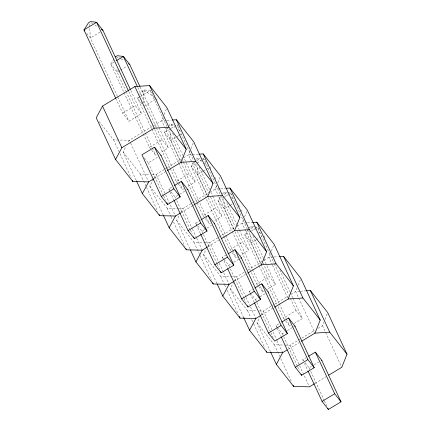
<?xml version="1.0" encoding="UTF-8"?>
<svg xmlns="http://www.w3.org/2000/svg" width="431" height="431" viewBox="0 0 431 431"><rect width="100%" height="100%" fill="white"/><g stroke="black" fill="none" stroke-linecap="round" stroke-linejoin="round"><path stroke-width="0.32" stroke-dasharray="2.15 1.62" d="M163.166 116.973L161.673 120.707L129.322 140.247L128.066 142.591M164.163 114.479L166.404 108.881M189.969 151.13L188.471 154.864L183.935 157.606M190.965 148.641L193.201 143.038M216.518 185.906L215.274 189.02L210.732 191.763M217.763 182.798L220.004 177.195M243.563 219.444L242.071 223.177L237.529 225.919M244.56 216.955L246.801 211.352M270.361 253.6L268.869 257.334L263.761 260.416M271.358 251.111L273.599 245.508M297.164 287.757L295.666 291.491L291.13 294.233M298.16 285.268L300.396 279.665M317.927 328.39L322.469 325.647L323.961 321.914M324.958 319.425L327.199 313.822M136.201 180.33L123.04 151.971L125.863 146.696M163.279 215.091L149.837 186.127L152.978 180.266M154.233 177.922L156.119 174.404L164.631 169.264M189.802 248.644L176.635 220.284L179.463 215.01M181.036 212.079L182.916 208.561L192 203.076M216.879 283.404L203.432 254.441L206.26 249.166M207.834 246.236L209.719 242.718L218.797 237.233M243.677 317.561L230.235 288.598L234.001 281.567M234.319 280.98L236.517 276.874L244.463 272.074M270.474 351.718L257.032 322.754L259.861 317.48M261.116 315.136L263.314 311.031L274.1 304.518M113.956 59.085L110.778 64.057L123.756 92.019M138.281 97.11L137.575 98.214L151.685 128.605M139.698 94.901L142.165 91.033L144.099 89.864L150.182 90.602L152.552 93.629M167.201 127.953L164.373 132.371L178.482 162.762M193.998 162.11L191.175 166.528L223.339 235.816M220.446 196.816L217.973 200.684L232.077 231.075M247.599 230.423L244.77 234.841L258.88 265.232M100.051 32.088L90.311 37.971L86.75 33.429M116.338 58.11L118.272 56.946L120.454 58.384M114.215 61.983L110.778 64.057L117.108 72.128L125.852 90.968M119.974 70.398L117.108 72.128L116.887 68.125M120.545 70.048L126.849 66.245M143.722 102.944L143.14 92.266L145.069 91.103L155.424 97.95M139.87 96.83L137.575 98.214L142.322 104.264M140.441 96.485L150.182 90.602L166.829 126.461M122.63 113.17L135.237 105.557L141.567 113.628L128.961 121.24L122.63 113.17L116.144 99.189M143.906 106.285L155.365 99.362M173.332 124.317L170.897 124.02L168.968 125.189L169.938 126.423L171.872 125.259L175.137 127.42M170.676 128.567L164.373 132.371L170.703 140.441L180.578 161.711M171.252 128.217L175.832 125.448M143.221 133.955L149.428 147.327L162.034 139.714L168.365 147.785L160.343 152.628M178.725 135.598L170.703 140.441L170.159 130.431M179.301 135.248L182.162 133.518M149.428 147.327L155.758 155.397L156.906 154.702M144.331 157.832L148.286 162.875L158.026 156.992M165.202 168.92L166.905 167.891M167.47 167.546L181.661 158.974M154.325 178.456L166.808 170.913M195.766 159.346L197.7 158.177L200.129 158.473M196.735 160.58L198.669 159.416L201.39 161.216M202.058 159.955L191.175 166.528L197.506 174.598L207.095 195.265M202.635 159.605L203.777 158.915L205.754 161.436M170.304 168.72L176.231 181.483L188.832 173.871L195.162 181.941L187.14 186.785M169.873 191.375L168.758 188.961L172.766 186.542M202.662 171.484L197.506 174.598L196.956 164.588M203.233 171.134L205.528 169.755M206.099 169.405L208.388 168.02M178.208 184.005L182.561 189.554L183.703 188.859M171.129 191.989L175.088 197.032L179.097 194.607M179.668 194.262L185.971 190.454M186.548 190.109L187.69 189.419M192.565 202.732L207.893 193.476M181.122 212.612L191.908 206.099M192.474 205.754L194.176 204.725M227.536 192.705L224.497 192.334L222.563 193.503L223.533 194.742L225.467 193.573L228.193 195.372M224.276 196.881L217.973 200.684L224.303 208.755L233.893 229.421M224.847 196.531L229.432 193.761M197.102 202.877L203.028 215.64L215.629 208.028L221.965 216.098L213.943 220.941M200.318 233.376L195.555 223.118L200.711 220.004M229.459 205.641L224.303 208.755L223.754 198.745M230.03 205.296L232.325 203.911M232.896 203.561L235.191 202.177M205.398 218.668L209.358 223.711L210.506 223.016M195.555 223.118L201.886 231.188L204.752 229.459M207.042 228.074L211.626 225.305M219.368 236.888L234.69 227.633M207.92 246.769L218.706 240.256M254.333 226.862L251.295 226.49L249.36 227.66L250.336 228.899L252.264 227.73L255.535 229.89M251.074 231.038L244.77 234.841L251.101 242.912L260.696 263.578M251.645 230.687L257.377 227.229L258.961 229.244M223.619 236.425L229.825 249.797L242.432 242.184L248.762 250.255L240.169 255.443M222.913 258.481L222.353 257.275L225.79 255.2M255.685 240.142L251.101 242.912L250.589 233.57M256.256 239.798L259.123 238.068M259.694 237.718L262.56 235.989M232.201 252.825L236.156 257.867L237.874 256.828M223.937 259.295L228.683 265.345L230.973 263.961M233.839 262.231L239.571 258.767M240.142 258.422L241.29 257.733M247.868 270.016L263.196 260.76M234.152 281.265L245.503 274.412M232.363 231.684L256.623 283.954L269.23 276.341L275.56 284.412L267.538 289.255M254.193 302.293L249.15 291.431L252.588 289.357M258.6 286.475L262.953 292.024L264.101 291.329M250.341 292.945L255.481 299.502L259.494 297.078M260.065 296.733L265.221 293.619M274.666 304.173L288.291 295.946M261.52 315.083L274.003 307.54M278.065 306.565L283.426 318.11L296.027 310.498L302.357 318.568L294.335 323.412M277.068 328.002L275.953 325.588L279.961 323.169M283.426 318.11L289.756 326.181L290.898 325.491M277.138 327.102L282.283 333.659L285.144 331.929M287.439 330.545L293.166 327.081M293.743 326.736L294.885 326.046M284.853 345.064L290.111 345.188L298.058 340.388M298.629 340.048L315.088 330.103M288.317 349.239L299.103 342.726M303.311 360.952L302.751 359.745L306.188 357.671M305.121 362.773L309.081 367.815L311.371 366.431M314.237 364.701L318.821 361.932M315.115 383.396L325.901 376.883M166.361 120.4L161.673 120.707L180.998 162.342M167.029 120.351L171.042 120.093M198.513 154.201L188.471 154.864L191.833 162.104M219.955 188.713L215.274 189.02L218.63 196.261M220.624 188.665L225.311 188.358M246.753 222.87L242.071 223.177L261.396 264.812M247.426 222.827L252.108 222.515M273.556 257.027L268.869 257.334L272.23 264.575M274.224 256.984L278.237 256.72M299.685 291.227L295.666 291.491L314.996 333.125M300.353 291.184L305.708 290.833M99.125 121.488L113.542 139.87L129.322 140.247L130.442 142.661M123.04 151.971L140.339 174.027L149.546 174.248M152.175 174.313L156.119 174.404L165.364 194.316M149.837 186.127L167.142 208.184L177.001 208.421M177.658 208.437L182.916 208.561L192.161 228.473M176.635 220.284L193.939 242.341L203.798 242.578M204.456 242.594L209.719 242.718L218.959 262.63M203.432 254.441L220.737 276.497L236.517 276.874L245.762 296.787M230.235 288.598L247.534 310.654L256.741 310.875M259.37 310.94L263.314 311.031L271.999 329.737M257.032 322.754L274.337 344.811L284.196 345.048M202.565 158.77L203.777 158.915L220.424 194.774M228.144 192.776L230.58 193.072L232.158 195.087M254.942 226.932L257.377 227.229L274.024 263.088M92.563 23.506L91.474 22.789L89.54 23.953L89.686 26.625M94.745 24.95L97.465 26.754M120.998 58.745L124.263 60.911M178.407 129.586L181.133 131.385M204.116 163.02L207.386 165.181M231.458 197.538L234.184 199.337M258.805 232.056L260.981 233.494M178.165 126.272L176.979 124.758L193.627 160.618M144.099 89.864L145.069 91.103M170.897 124.02L171.872 125.259M197.7 158.177L198.669 159.416M224.497 192.334L225.467 193.573M251.295 226.49L252.264 227.73M142.165 91.033L143.14 92.266M176.231 181.483L177.809 183.504M203.028 215.64L205.005 218.161M229.825 249.797L230.617 250.804M256.623 283.954L258.207 285.974M168.758 188.961L169.545 189.969M222.353 257.275L223.538 258.789M249.15 291.431L249.942 292.439M275.953 325.588L276.74 326.601M302.751 359.745L303.543 360.758M322.469 325.647L341.794 367.282M263.987 235.902L265.399 238.946M279.789 269.941L289.944 291.825M290.225 292.433L292.768 297.902M293.048 298.511L302.357 318.568M274.305 263.697L288.695 294.696M290.386 298.344L296.027 310.498M272.511 265.178L288.194 298.969M238.602 204.79L239.447 206.611M240.859 209.649L241.705 211.476M252.992 235.784L263.427 258.277M263.713 258.88L275.56 284.412M230.58 193.072L247.222 228.931M247.507 229.54L261.892 260.539M263.023 262.969L269.23 276.341M260.976 264.187L279.035 303.085M279.315 303.693L286.087 318.277M286.367 318.886L289.756 326.181M309.081 367.815L310.482 370.832M310.762 371.436L324.204 400.399M324.484 401.002L326.725 405.83M259.16 265.841L276.934 304.135M304.431 363.365L307.793 370.606M210.107 166.986L210.953 168.807M214.907 177.319L215.753 179.14M226.754 202.845L236.63 224.115M236.91 224.723L239.167 229.588M239.453 230.197L248.762 250.255M220.704 195.383L235.094 226.383M237.352 231.242L242.432 242.184M290.111 345.188L299.356 365.1M299.637 365.703L309.442 386.822M218.91 196.865L234.599 230.655M235.024 231.851L252.232 268.928M252.518 269.537L262.953 292.024M282.283 333.659L283.399 336.072M283.679 336.676L297.406 366.242M297.686 366.846L299.367 370.466M277.348 328.605L280.99 336.449M199.111 166.862L209.547 189.354M210.678 191.784L212.37 195.432M212.65 196.04L221.965 216.098M193.907 161.226L208.577 192.835M210.554 197.086L215.629 208.028M273.119 332.15L276.761 339.994M277.041 340.598L282.639 352.666M192.113 162.708L207.801 196.498M208.227 197.694L225.435 234.771M225.715 235.38L232.487 249.964M232.772 250.573L236.156 257.867M255.481 299.502L256.601 301.915M256.881 302.519L270.609 332.085M270.889 332.689L273.13 337.516M274.337 344.811L279.654 356.275M280.775 358.689L291.701 382.222M156.512 98.672L157.078 99.884M172.594 133.314L182.749 155.198M183.03 155.801L195.162 181.941M167.109 127.07L181.499 158.069M182.625 160.499L183.191 161.717M183.471 162.32L188.832 173.871M246.042 297.39L249.398 304.631M250.519 307.044L255.842 318.509M180.864 162.32L205.689 215.807M205.97 216.416L209.358 223.711M228.683 265.345L230.084 268.362M230.364 268.966L243.806 297.929M244.086 298.532L246.047 302.756M247.534 310.654L250.616 317.291M251.736 319.705L253.417 323.325M253.697 323.929L264.903 348.065M178.763 163.371L196.822 202.268M224.034 260.895L227.396 268.136M140.15 87.003L158.77 127.118M159.055 127.727L168.365 147.785M137.769 87.445L156.108 126.951M156.394 127.56L162.034 139.714M219.239 263.233L223.441 272.284M223.721 272.888L229.044 284.352M154.627 129.381L171.84 166.458M172.966 168.887L178.892 181.65M179.172 182.259L182.561 189.554M201.886 231.188L217.008 263.772M217.289 264.375L219.53 269.203M220.737 276.497L224.379 284.341M224.659 284.945L226.059 287.962M227.18 290.375L238.381 314.511M151.965 129.214L170.019 168.112M130.846 90.526L141.567 113.628M128.745 91.577L135.237 105.557M192.441 229.076L196.364 237.524M196.644 238.127L202.247 250.195M126.138 91.577L145.037 132.301M145.322 132.91L152.095 147.494M152.375 148.102L155.758 155.397M175.088 197.032L175.649 198.238M176.764 200.652L190.211 229.615M190.491 230.219L192.172 233.839M193.939 242.341L199.822 255.012M200.103 255.615L211.583 280.355M124.036 92.627L142.941 133.346M170.153 191.978L173.795 199.822M165.644 194.92L175.444 216.039M117.394 96.318L90.311 37.971L89.723 27.293M117.674 96.927L128.961 121.24M148.286 162.875L163.414 195.458M163.694 196.062L165.655 200.286M167.142 208.184L170.778 216.028M171.059 216.631L172.459 219.648M173.58 222.062L185.066 246.801M130.722 143.264L148.647 181.882M140.339 174.027L146.222 186.698M146.502 187.302L157.708 211.438M113.542 139.87L118.864 151.335M119.985 153.748L131.186 177.884"/><path stroke-width="0.65" d="M167.379 170.568L180.998 162.342L186.23 149.271L166.905 107.637L149.6 85.58L134.876 86.55L102.524 106.091L96.237 117.814L115.567 159.448L132.867 181.505L148.647 181.882L153.754 178.795M194.742 204.38L207.801 196.498L213.027 183.428L193.702 141.794L176.398 119.737L172.384 120.001M221.545 238.537L234.599 230.655L239.825 217.585L220.5 175.95L203.195 153.894L199.181 154.158M247.777 273.038L261.396 264.812L266.627 251.742L247.297 210.107L229.998 188.051L225.979 188.315M274.574 307.195L288.194 298.969L293.425 285.898L274.1 244.264L256.795 222.207L252.781 222.471M301.371 341.352L314.996 333.125L320.222 320.055L300.897 278.421L283.593 256.364L279.579 256.628M306.376 290.785L310.39 290.521L327.695 312.577L347.02 354.212L341.794 367.282L328.74 375.169M115.567 159.448L121.849 147.725L154.201 128.185L168.925 127.215L186.23 149.271M180.557 212.952L175.444 216.039L159.664 215.662L142.365 193.605L148.647 181.882M207.354 247.108L202.247 250.195L186.467 249.818L169.162 227.762L175.444 216.039M233.586 281.61L229.044 284.352L213.264 283.975L195.96 261.919L202.247 250.195M260.383 315.767L255.842 318.509L240.062 318.132L222.762 296.075L229.044 284.352M287.181 349.924L282.639 352.666L266.859 352.289L249.56 330.232L255.842 318.509M314.549 383.741L309.442 386.822L293.662 386.445L276.357 364.389L282.639 352.666M115.368 56.876L117.302 55.707L123.385 56.445L129.715 64.515L139.87 86.394M116.505 60.599L123.385 56.445L137.209 86.227M161.113 155.543L154.562 147.192L141.955 154.804L161.28 196.439L167.616 204.51L180.217 196.897L160.892 155.262M174.485 185.502L181.359 181.349L187.911 189.699M161.28 196.439L173.887 188.826L180.217 196.897M201.282 219.659L208.157 215.505L214.713 223.856M188.083 230.596L200.684 222.983L207.015 231.054L194.413 238.666L188.083 230.596L174.076 200.426M228.085 253.816L234.96 249.662L241.511 258.013M214.88 264.753L227.487 257.14L233.817 265.21L221.211 272.823L214.88 264.753L200.598 233.979M254.883 287.973L261.757 283.819L268.308 292.17M241.678 298.909L254.285 291.297L260.615 299.367L248.008 306.98L241.678 298.909L227.676 268.739M281.68 322.129L288.554 317.976L295.106 326.326M268.475 333.066L281.082 325.453L287.412 333.524L274.811 341.137L268.475 333.066L254.473 302.896M308.477 356.286L315.352 352.132L321.909 360.483M295.278 367.223L307.879 359.61L314.21 367.681L301.608 375.293L295.278 367.223L281.271 337.053M322.076 401.38L334.682 393.767L341.013 401.837L328.406 409.45L322.076 401.38L308.073 371.21M180.998 162.342L195.722 161.372L213.027 183.428M207.801 196.498L222.525 195.529L239.825 217.585M234.599 230.655L249.323 229.685L266.627 251.742M261.396 264.812L276.12 263.842L293.425 285.898M288.194 298.969L302.918 297.999L320.222 320.055M314.996 333.125L329.72 332.156L347.02 354.212M101.28 29.276L102.912 30.353L130.281 89.314M128.621 63.793L129.715 64.515M102.912 30.353L96.582 22.288L90.505 21.55L88.57 22.719L83.98 29.901L115.858 98.586M84.767 30.908L83.98 29.901L96.582 22.288L128.465 90.968M310.39 290.521L329.72 332.156M283.593 256.364L302.918 297.999M321.682 360.203L341.013 401.837M256.795 222.207L276.12 263.842M315.352 352.132L334.682 393.767M294.885 326.046L314.21 367.681M229.998 188.051L249.323 229.685M288.554 317.976L307.879 359.61M327.846 408.243L328.406 409.45M268.087 291.889L287.412 333.524M203.195 153.894L222.525 195.529M261.757 283.819L281.082 325.453M301.048 374.086L301.608 375.293M241.29 257.733L260.615 299.367M176.398 119.737L195.722 161.372M234.96 249.662L254.285 291.297M293.102 385.239L293.662 386.445M214.487 223.576L233.817 265.21M149.6 85.58L168.925 127.215M208.157 215.505L227.487 257.14M270.754 352.321L276.357 364.389M247.448 305.773L248.008 306.98M266.304 351.082L266.859 352.289M187.69 189.419L207.015 231.054M181.359 181.349L200.684 222.983M243.677 317.561L249.56 330.232M134.876 86.55L154.201 128.185M220.65 271.616L221.211 272.823M239.221 316.322L240.062 318.132M154.562 147.192L173.887 188.826M217.159 284.007L222.762 296.075M193.573 236.856L194.413 238.666M212.704 282.768L213.264 283.975M190.357 249.851L195.96 261.919M166.775 202.699L167.616 204.51M185.906 248.612L186.467 249.818M163.559 215.694L169.162 227.762M159.109 214.455L159.664 215.662M102.524 106.091L121.849 147.725M136.482 180.934L142.365 193.605M132.306 180.298L132.867 181.505"/></g></svg>
